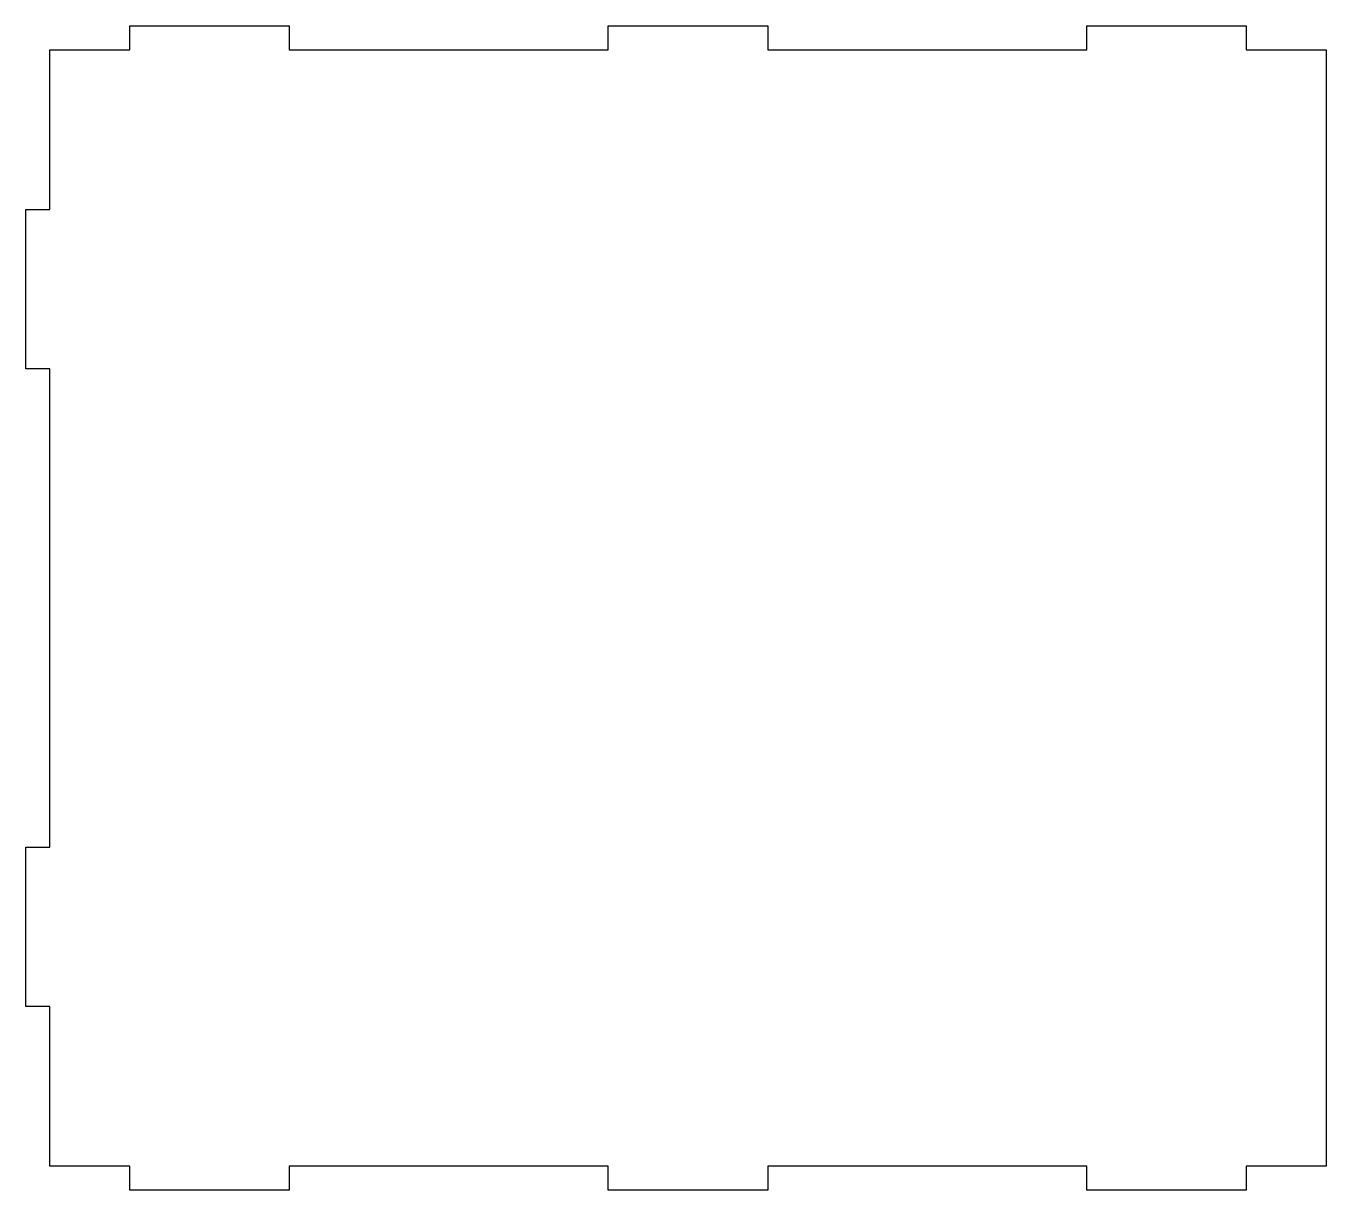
# Model space of a CAD drawing. Header units: millimetres. Extents: x -163 to 0, y -143 to 3.
import ezdxf

# ---------------------------------------------------------------- set-up
doc = ezdxf.new("R2010")
doc.units = ezdxf.units.MM
doc.layers.get('0').update_dxf_attribs({"linetype": 'CONTINUOUS'})

msp = doc.modelspace()

# ---------------------------------------------------------------- linework, layer by layer
msp.add_lwpolyline([(-160, -100), (-160, -40), (-163, -40), (-163, -20), (-160, -20), (-160, 0), (-150, 0), (-150, 3), (-130, 3), (-130, 0), (-90, 0), (-90, 3), (-70, 3), (-70, 0), (-30, 0), (-30, 3), (-10, 3), (-10, 0), (0, 0), (0, -140), (-10, -140), (-10, -143), (-30, -143), (-30, -140), (-70, -140), (-70, -143), (-90, -143), (-90, -140), (-130, -140), (-130, -143), (-150, -143), (-150, -140), (-160, -140), (-160, -120), (-163, -120), (-163, -100)], close=True)

doc.saveas('drawing.dxf')
